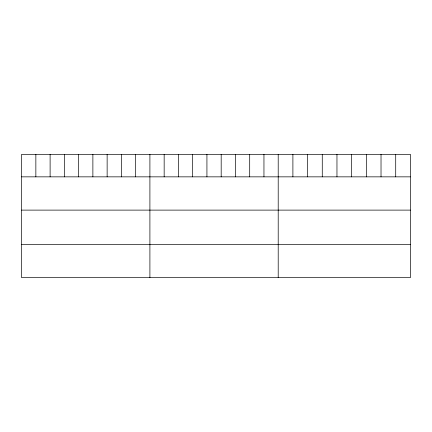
<?xml version="1.0" encoding="UTF-8"?>
<svg xmlns="http://www.w3.org/2000/svg" width="432" height="432" viewBox="0 0 432 432"><rect width="100%" height="100%" fill="white"/><g stroke="black" fill="none" stroke-linecap="round" stroke-linejoin="round"><path stroke-width="0.65" d="M410.4 176.85L410.4 277.652L21.6 277.652L21.6 154.348L410.4 154.348L410.4 176.85L21.6 176.85M21.6 210.114L410.4 210.114M21.6 244.388L410.4 244.388M395.712 154.348L395.712 176.85M381.024 154.348L381.024 176.85M366.336 154.348L366.336 176.85M351.648 154.348L351.648 176.85M336.96 154.348L336.96 176.85M322.272 154.348L322.272 176.85M307.584 154.348L307.584 176.85M292.896 154.348L292.896 176.85M278.208 154.348L278.208 277.652M263.952 154.348L263.952 176.85M249.696 154.348L249.696 176.85M235.44 154.348L235.44 176.85M221.184 154.348L221.184 176.85M206.928 154.348L206.928 176.85M192.672 154.348L192.672 176.85M178.416 154.348L178.416 176.85M164.16 154.348L164.16 176.85M149.904 154.348L149.904 277.652M135.648 154.348L135.648 176.85M121.392 154.348L121.392 176.85M107.136 154.348L107.136 176.85M92.88 154.348L92.88 176.85M78.624 154.348L78.624 176.85M64.368 154.348L64.368 176.85M50.112 154.348L50.112 176.85M35.856 154.348L35.856 176.85"/></g></svg>
